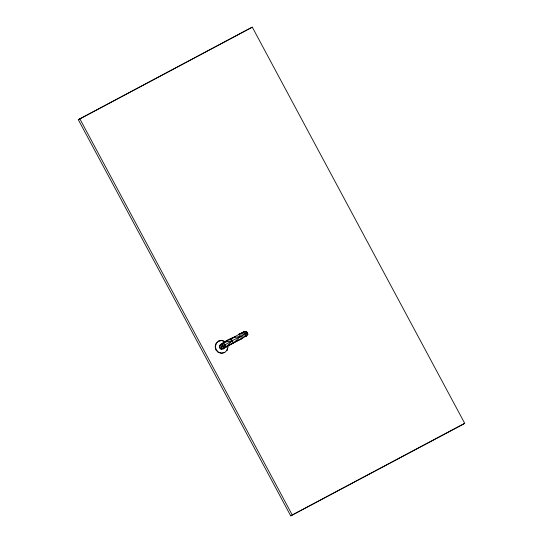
<?xml version="1.0" encoding="UTF-8"?>
<svg xmlns="http://www.w3.org/2000/svg" width="543" height="543" viewBox="0 0 543 543"><rect width="100%" height="100%" fill="white"/><g stroke="black" fill="none" stroke-linecap="round" stroke-linejoin="round"><path stroke-width="0.81" d="M221.327 353.317L224.754 352.441L221.327 353.317L218.177 352.326L215.91 349.882L215.137 346.651L216.053 343.495L218.673 341.099L221.856 340.38L224.761 341.54M221.571 353.16L218.422 352.163L216.155 349.719L215.381 346.488L216.304 343.332L218.673 341.099M227.571 348.002L226.886 350.371L228.046 347.052L227.66 345.436M242.008 333.158L244.336 331.549L246.637 335.839L225.549 347.248L221.089 349.169L221.931 346.312L221.768 344.303C228.033 337.698 237.977 336.463 246.637 335.839L247.832 334.244L247.499 332.621L246.332 331.447L244.336 331.549L220.573 344.343L219.324 345.877L219.542 347.88L221.089 349.169L223.064 348.993L226.105 346.882L241.683 338.649L239.232 334.081L238.866 334.325L239.287 335.058M246.332 331.447L247.832 334.244L246.346 336.029L246.637 335.839M226.438 346.169L225.549 347.248L223.512 347.554L221.089 349.169M229.207 344.764L233.476 343.054L232.309 340.692L223.702 342.402L222.379 343.902L219.324 345.877L221.931 346.312L223.512 347.554L226.105 346.882L232.309 340.692L247.499 332.621L247.588 334.4M233.476 343.054L240.529 336.314M224.51 352.604L227.13 350.208M223.064 348.993L225.61 346.753M236.293 341.079L241.316 338.886L243.196 337.542M244.452 336.646L245.707 335.75M78.301 119.698L252.285 27.15L464.699 423.302L463.22 424.273L290.715 515.85L78.301 119.698L252.285 27.15M218.429 341.262L221.856 340.38M230.958 339.361L230.592 338.683L230.992 338.418L232.309 340.692L219.542 347.88M241.316 338.886L241.683 338.649M290.715 515.85L464.699 423.302M238.866 334.325L244.045 331.732L245.409 331.651M223.146 342.769L227.408 340.909M230.592 338.683L235.662 336.572M239.232 334.081L245.348 333.755L247.832 334.244M220.573 344.343L221.768 344.303M221.612 340.542L223.974 341.289M244.336 331.549L247.011 332.879M246.088 331.603L247.269 332.771M223.702 342.402L226.105 346.882M79.78 118.727L292.195 514.879M232.709 342.64L233.076 343.319M224.978 344.595L224.123 347.153L222.569 345.891L222.379 343.902L224.978 344.595"/></g></svg>
